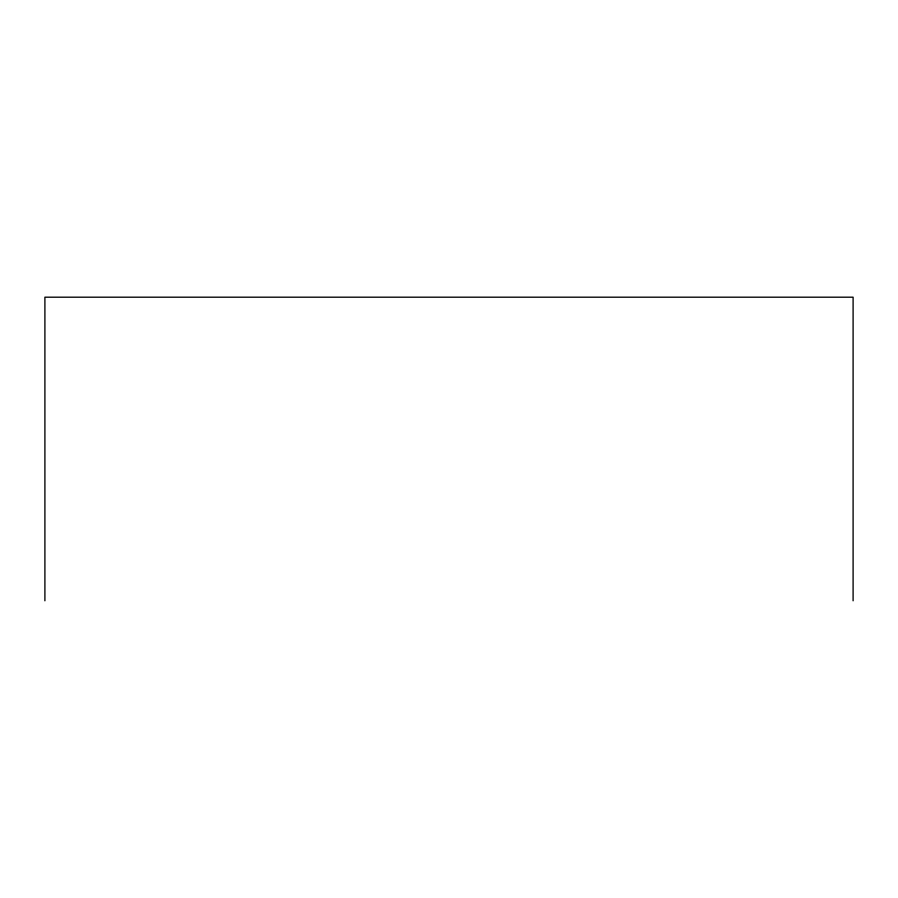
<?xml version="1.0" encoding="UTF-8"?>
<svg xmlns="http://www.w3.org/2000/svg" width="898" height="898" viewBox="0 0 898 898"><rect width="100%" height="100%" fill="white"/><g stroke="black" fill="none" stroke-linecap="round" stroke-linejoin="round"><path stroke-width="1.35" d="M853.1 600.807L853.1 297.193L44.9 297.193L44.9 600.807"/></g></svg>
